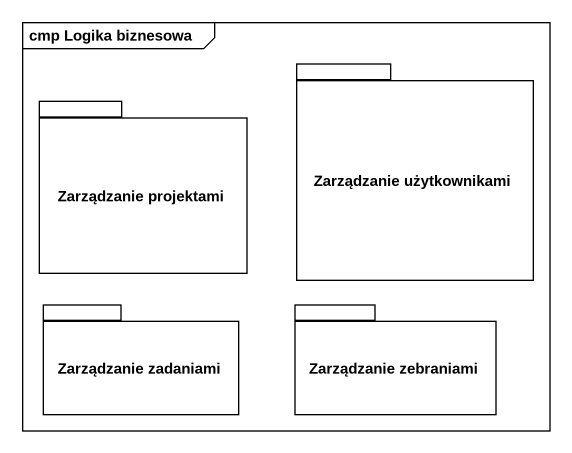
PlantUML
@startuml
mainframe cmp Logika biznesowa
package "Zarządzanie użytkownikami" as Zarządzanie_użytkownikami {
}
package "Zarządzanie projektami" as Zarządzanie_projektami {
}
package "Zarządzanie zadaniami" as Zarządzanie_zadaniami {
}
package "Zarządzanie zebraniami" as Zarządzanie_zebraniami {
}
@enduml
